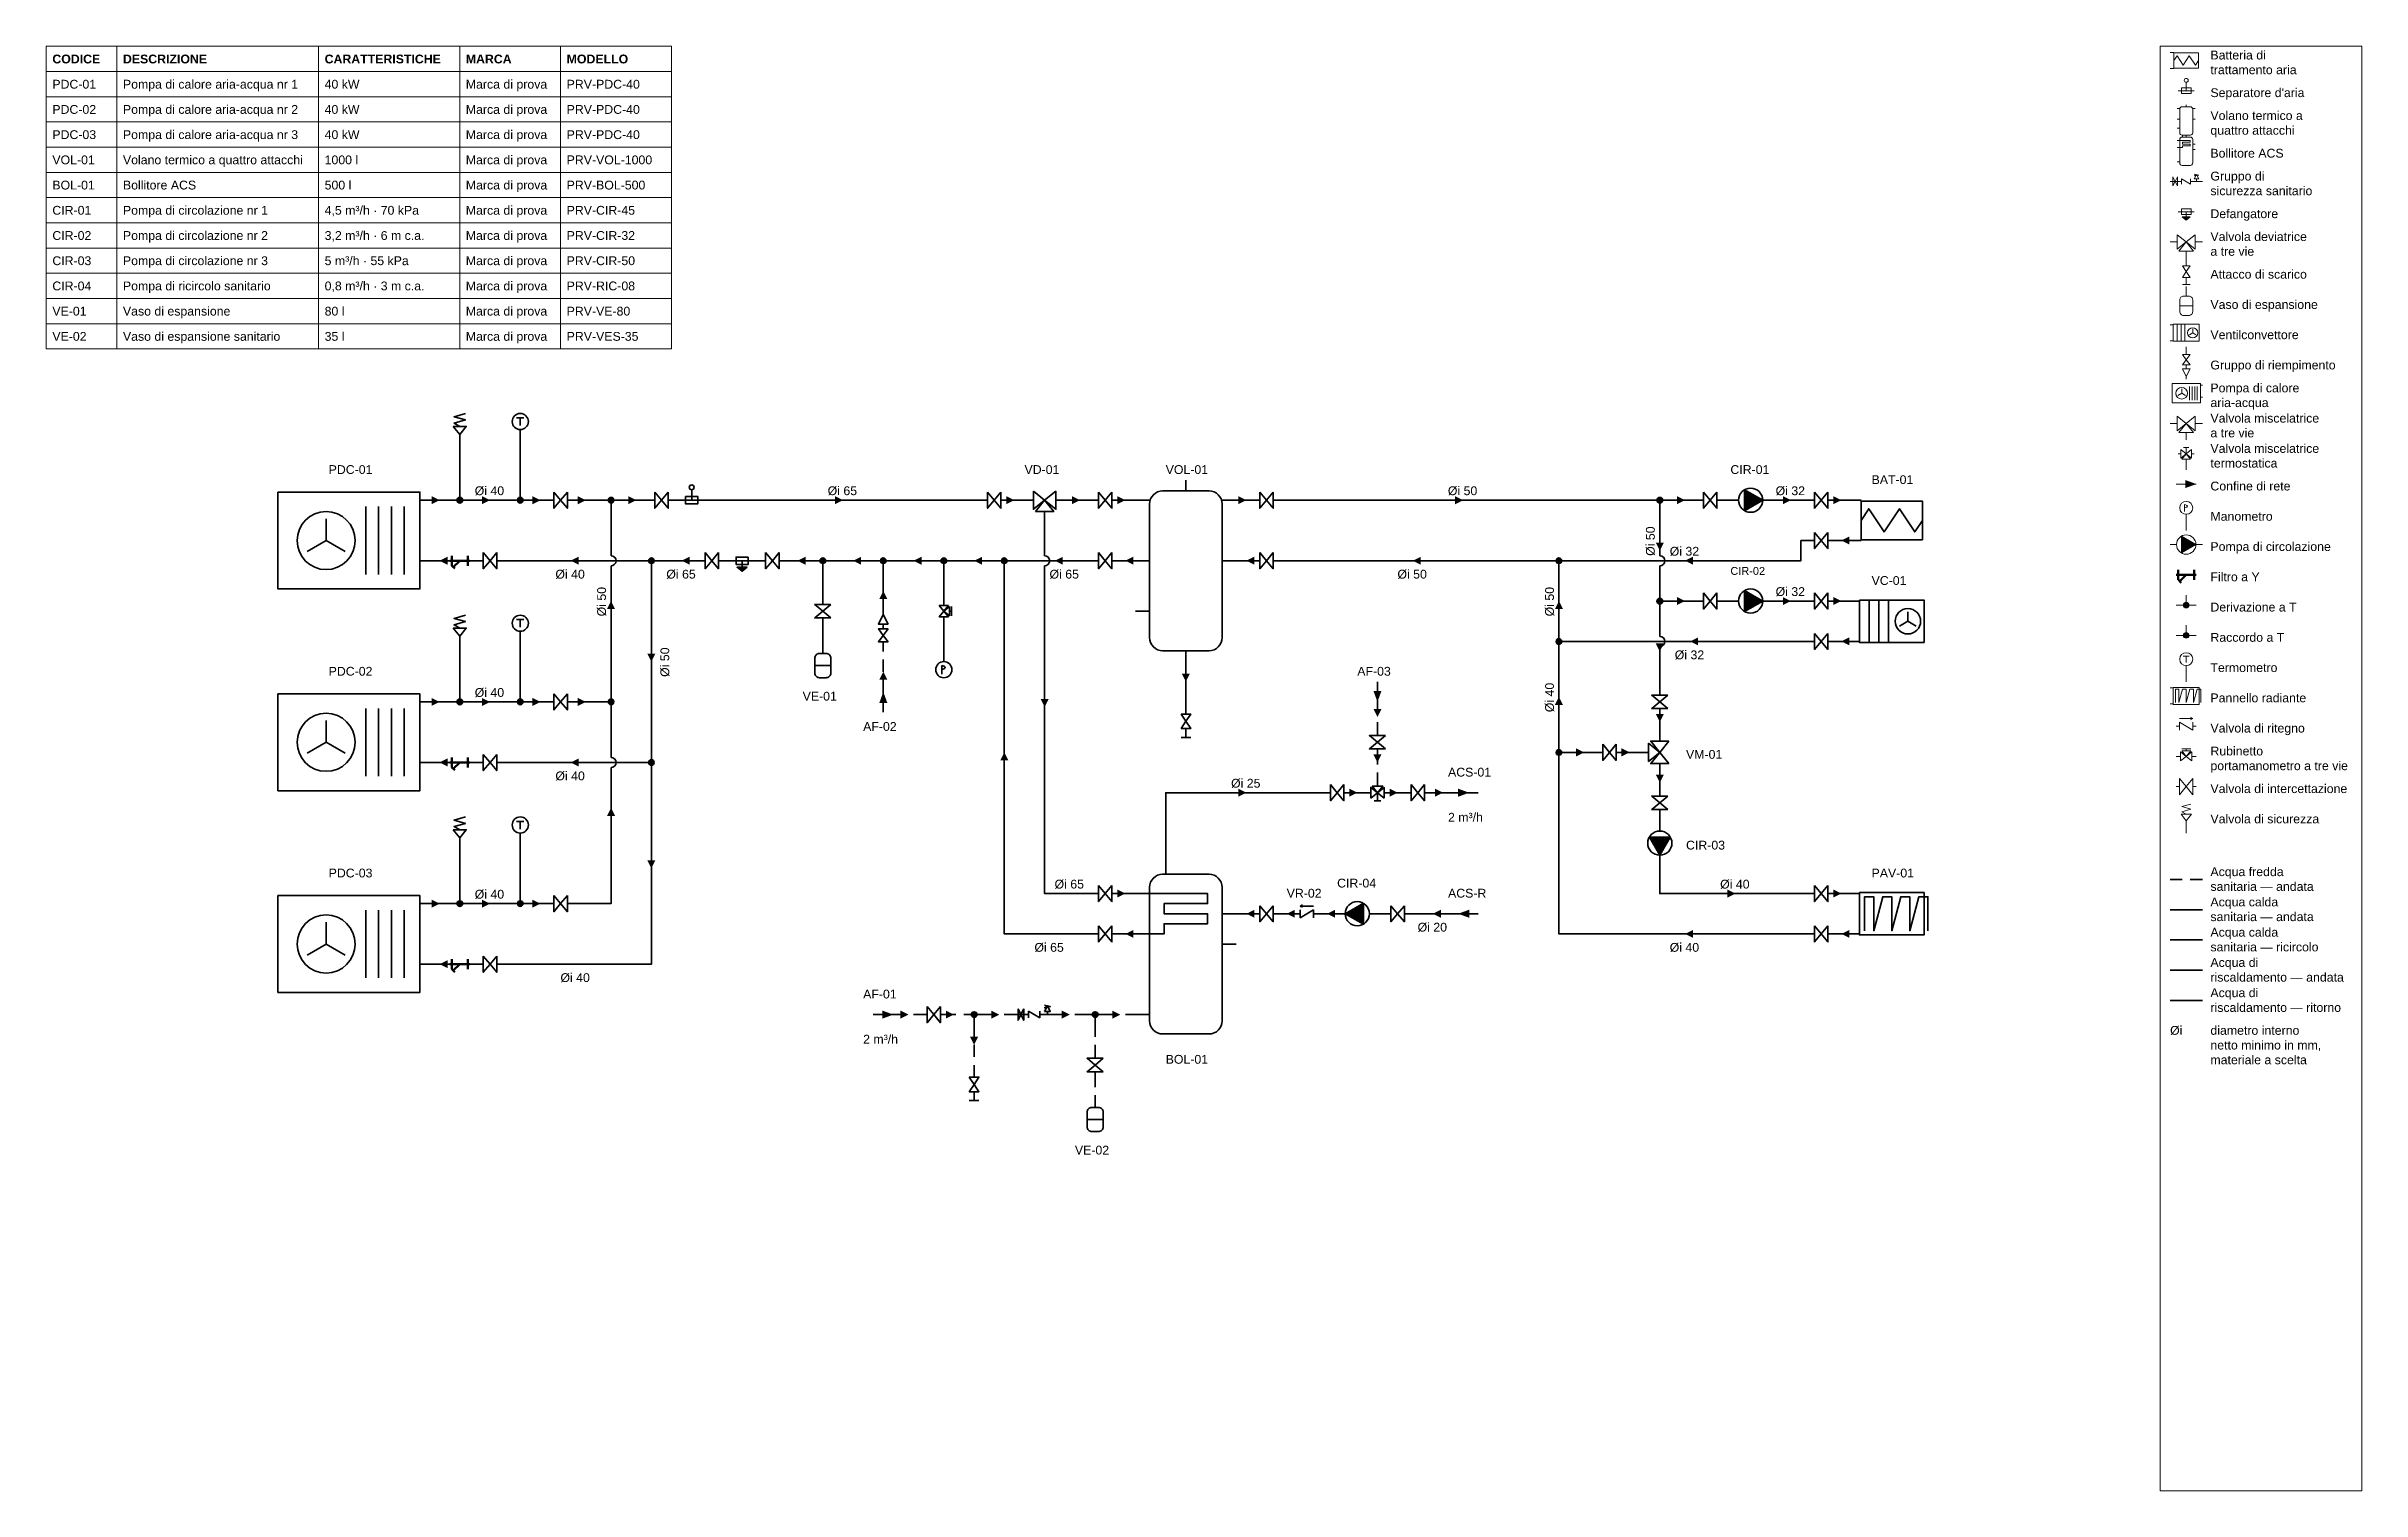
# Model space of a CAD drawing. Header units: millimetres. Extents: x 10 to 584, y 46 to 404.
import ezdxf

# ---------------------------------------------------------------- set-up
doc = ezdxf.new("R2010")
doc.units = ezdxf.units.MM
doc.linetypes.add('NOVEC_TRATTO_3_2', pattern=[5, 3, -2])
for name, color, linetype, lineweight in [('M-ANNO-DIAM', 7, 'Continuous', 18), ('M-ANNO-IDEN', 7, 'Continuous', 18), ('M-ANNO-LEGN', 7, 'Continuous', 18), ('M-ANNO-SCHD', 7, 'Continuous', 18), ('M-DIAG-EQPM', 7, 'Continuous', 35)]:
    doc.layers.add(name, color=color, linetype=linetype, lineweight=lineweight)
for name, color, linetype, lineweight, true_color in [('M-HWTR-RETN', 142, 'Continuous', 35, 0x2471a3), ('M-HWTR-SPLY', 22, 'Continuous', 35, 0xc0392b), ('P-DOMW-CPIP', 161, 'NOVEC_TRATTO_3_2', 35, 0x5dade2), ('P-DOMW-HPIP', 30, 'Continuous', 35, 0xd68910), ('P-DOMW-RPIP', 123, 'Continuous', 35, 0x58d68d)]:
    doc.layers.add(name, color=color, linetype=linetype, lineweight=lineweight, true_color=true_color)
doc.styles.add('NOVEC_ARIAL', font='arial.ttf')
doc.styles.add('NOVEC_ARIAL_GRASSETTO', font='arialbd.ttf')

# ---------------------------------------------------------------- blocks, each defined once
blk = doc.blocks.new('NoveC_FlowArrow')
h = blk.add_hatch(color=0)
h.dxf.hatch_style = 1
h.paths.add_polyline_path([(0, 0), (-2, 1), (-2, -1)])
blk = doc.blocks.new('NoveC_HeatPumpAirWater')
at = {"color": 0, "linetype": 'Continuous', "lineweight": -2}
for p, q in [((40, -5), (37.6, -5)), ((14.368, -15), (14.368, -9.6)), ((24.224, -6.6), (24.224, -23.4)), ((27.392, -6.6), (27.392, -23.4)), ((30.56, -6.6), (30.56, -23.4)), ((33.728, -6.6), (33.728, -23.4)), ((14.368, -15), (9.688, -17.736)), ((14.368, -15), (19.048, -17.736)), ((40, -20), (37.6, -20))]:
    blk.add_line(p, q, dxfattribs=at)
blk.add_lwpolyline([(2.4, -3), (37.6, -3), (37.6, -27), (2.4, -27)], close=True, dxfattribs=at)
blk.add_circle((14.368, -15), 7.2, dxfattribs=at)
blk = doc.blocks.new('NoveC_TeeBranch')
at = {"linetype": 'Continuous', "lineweight": -2}
h = blk.add_hatch(color=0, dxfattribs=at)
h.dxf.hatch_style = 1
h.paths.add_polyline_path([(1.8, -2.5, 1), (3.2, -2.5, 1)])
at = {"color": 0, "linetype": 'Continuous', "lineweight": -2}
for p, q in [((2.5, 0), (2.5, -2.5)), ((0, -2.5), (5, -2.5))]:
    blk.add_line(p, q, dxfattribs=at)
blk.add_circle((2.5, -2.5), 0.7, dxfattribs=at)
blk = doc.blocks.new('NoveC_NetworkBoundary')
at = {"color": 0, "linetype": 'Continuous', "lineweight": -2}
blk.add_line((0, -2.5), (5, -2.5), dxfattribs=at)
blk = doc.blocks.new('NoveC_DrainConnection')
at = {"color": 0, "linetype": 'Continuous', "lineweight": -2}
for p, q in [((2.5, 0), (2.5, -3)), ((1.3, -8.8), (3.7, -8.8)), ((2.5, -6.6), (2.5, -8.8))]:
    blk.add_line(p, q, dxfattribs=at)
for points in [[(1.3, -3), (3.7, -3), (2.5, -4.8)], [(1.3, -6.6), (3.7, -6.6), (2.5, -4.8)]]:
    blk.add_lwpolyline(points, close=True, dxfattribs=at)
blk = doc.blocks.new('NoveC_ExpansionConnection')
at = {"color": 0, "linetype": 'Continuous', "lineweight": -2}
for p, q in [((2.5, 0), (2.5, -3)), ((0.5, -6), (4.5, -6))]:
    blk.add_line(p, q, dxfattribs=at)
blk.add_lwpolyline([(1.7, -3), (3.3, -3, -0.414214), (4.5, -4.2), (4.5, -7.8, -0.414214), (3.3, -9), (1.7, -9, -0.414214), (0.5, -7.8), (0.5, -4.2, -0.414214)], format="xyb", close=True, dxfattribs=at)
blk = doc.blocks.new('NoveC_MixingValveThermostatic')
at = {"color": 0, "linetype": 'Continuous', "lineweight": -2}
for p, q in [((0, -5), (0.85, -5)), ((1.7, -3), (3.3, -3)), ((2.5, -5), (2.5, -3)), ((4.15, -5), (5, -5)), ((2.5, -6.65), (2.5, -10))]:
    blk.add_line(p, q, dxfattribs=at)
for points in [[(0.85, -3.68), (0.85, -6.32), (2.5, -5)], [(1.18, -6.65), (3.82, -6.65), (2.5, -5)], [(4.15, -3.68), (4.15, -6.32), (2.5, -5)]]:
    blk.add_lwpolyline(points, close=True, dxfattribs=at)
blk = doc.blocks.new('NoveC_DhwCylinder')
at = {"color": 0, "linetype": 'Continuous', "lineweight": -2}
for p, q in [((7.5, 0), (7.5, -2.7)), ((25, -12.5), (21.5, -12.5)), ((25, -20), (21.5, -20)), ((0, -37.5), (3.5, -37.5))]:
    blk.add_line(p, q, dxfattribs=at)
blk.add_lwpolyline([(6.74, -2.7), (18.26, -2.7, -0.414214), (21.5, -5.94), (21.5, -39.06, -0.414214), (18.26, -42.3), (6.74, -42.3, -0.414214), (3.5, -39.06), (3.5, -5.94, -0.414214)], format="xyb", close=True, dxfattribs=at)
blk.add_lwpolyline([(0, -7.5), (7.1, -7.5), (17.9, -7.5), (17.9, -10), (7.1, -10), (7.1, -12.5), (17.9, -12.5), (17.9, -15), (7.1, -15), (7.1, -17.5), (0, -17.5)], dxfattribs=at)
blk = doc.blocks.new('NoveC_BufferFourPort')
at = {"color": 0, "linetype": 'Continuous', "lineweight": -2}
for p, q in [((12.5, 0), (12.5, -2.7)), ((0, -5), (3.5, -5)), ((25, -5), (21.5, -5)), ((0, -20), (3.5, -20)), ((25, -20), (21.5, -20)), ((0, -32.5), (3.5, -32.5)), ((12.5, -45), (12.5, -42.3))]:
    blk.add_line(p, q, dxfattribs=at)
blk.add_lwpolyline([(6.74, -2.7), (18.26, -2.7, -0.414214), (21.5, -5.94), (21.5, -39.06, -0.414214), (18.26, -42.3), (6.74, -42.3, -0.414214), (3.5, -39.06), (3.5, -5.94, -0.414214)], format="xyb", close=True, dxfattribs=at)
blk = doc.blocks.new('NoveC_AhuCoil')
at = {"color": 0, "linetype": 'Continuous', "lineweight": -2}
for p, q in [((0, -2.5), (2.4, -2.5)), ((0, -12.5), (2.4, -12.5))]:
    blk.add_line(p, q, dxfattribs=at)
blk.add_lwpolyline([(2.4, -2.7), (17.6, -2.7), (17.6, -12.3), (2.4, -12.3)], close=True, dxfattribs=at)
blk.add_lwpolyline([(2.4, -7.5), (4.3, -4.62), (8.1, -10.38), (11.9, -4.62), (15.7, -10.38), (17.6, -7.5)], dxfattribs=at)
blk = doc.blocks.new('NoveC_FanCoil')
at = {"color": 0, "linetype": 'Continuous', "lineweight": -2}
for p, q in [((0, -2.5), (2, -2.5)), ((4.4, -2.25), (4.4, -12.75)), ((6.8, -2.25), (6.8, -12.75)), ((9.2, -2.25), (9.2, -12.75)), ((14, -7.5), (14, -5.1375)), ((14, -7.5), (11.9525, -8.697)), ((14, -7.5), (16.0475, -8.697)), ((0, -12.5), (2, -12.5))]:
    blk.add_line(p, q, dxfattribs=at)
blk.add_lwpolyline([(2, -2.25), (18, -2.25), (18, -12.75), (2, -12.75)], close=True, dxfattribs=at)
blk.add_circle((14, -7.5), 3.15, dxfattribs=at)
blk = doc.blocks.new('NoveC_UnderfloorPanel')
at = {"color": 0, "linetype": 'Continuous', "lineweight": -2}
for p, q in [((0, -2.5), (2, -2.5)), ((0, -12.5), (2, -12.5))]:
    blk.add_line(p, q, dxfattribs=at)
blk.add_lwpolyline([(2, -2.25), (18, -2.25), (18, -12.75), (2, -12.75)], close=True, dxfattribs=at)
blk.add_lwpolyline([(3.28, -11.7), (3.28, -3.3), (5.52, -3.3), (5.52, -11.7), (7.76, -3.3), (10, -3.3), (10, -11.7), (12.24, -3.3), (14.48, -3.3), (14.48, -11.7), (16.72, -3.3), (18.96, -3.3), (18.96, -11.7)], dxfattribs=at)
blk = doc.blocks.new('NoveC_ValveSafety')
at = {"color": 0, "linetype": 'Continuous', "lineweight": -2}
blk.add_line((2.5, -10), (2.5, -6.2), dxfattribs=at)
blk.add_lwpolyline([(0.9, -4.2), (4.1, -4.2), (2.5, -6.2)], close=True, dxfattribs=at)
blk.add_lwpolyline([(2.5, -4.2), (1.1, -3.4), (3.9, -2.6), (1.1, -1.8), (3.9, -1)], dxfattribs=at)
blk = doc.blocks.new('NoveC_Thermometer')
at = {"color": 0, "linetype": 'Continuous', "lineweight": -2}
blk.add_line((2.5, -10), (2.5, -5), dxfattribs=at)
blk.add_circle((2.5, -3), 2, dxfattribs=at)
blk = doc.blocks.new('NoveC_Thermometer_Lettera')
at = {"color": 0, "linetype": 'Continuous', "lineweight": -2}
for p, q in [((-0.9, 0.9), (0.9, 0.9)), ((0, 0.9), (0, -1))]:
    blk.add_line(p, q, dxfattribs=at)
blk = doc.blocks.new('NoveC_TeeJunction')
at = {"linetype": 'Continuous', "lineweight": -2}
h = blk.add_hatch(color=0, dxfattribs=at)
h.dxf.hatch_style = 1
h.paths.add_polyline_path([(1.8, -2.5, 1), (3.2, -2.5, 1)])
at = {"color": 0, "linetype": 'Continuous', "lineweight": -2}
for p, q in [((2.5, 0), (2.5, -2.5)), ((0, -2.5), (5, -2.5))]:
    blk.add_line(p, q, dxfattribs=at)
blk.add_circle((2.5, -2.5), 0.7, dxfattribs=at)
blk = doc.blocks.new('NoveC_DivertingValve3way')
at = {"color": 0, "linetype": 'Continuous', "lineweight": -2}
for p, q in [((0, -5), (2.2, -5)), ((7.8, -5), (10, -5)), ((5, -7.8), (5, -10))]:
    blk.add_line(p, q, dxfattribs=at)
for points in [[(2.2, -2.76), (2.2, -7.24), (5, -5)], [(2.76, -7.8), (7.24, -7.8), (5, -5)], [(7.8, -2.76), (7.8, -7.24), (5, -5)]]:
    blk.add_lwpolyline(points, close=True, dxfattribs=at)
blk = doc.blocks.new('NoveC_MixingValve3way')
at = {"color": 0, "linetype": 'Continuous', "lineweight": -2}
for p, q in [((0, -5), (2.2, -5)), ((7.8, -5), (10, -5)), ((5, -7.8), (5, -10))]:
    blk.add_line(p, q, dxfattribs=at)
for points in [[(2.2, -2.76), (2.2, -7.24), (5, -5)], [(2.76, -7.8), (7.24, -7.8), (5, -5)], [(7.8, -2.76), (7.8, -7.24), (5, -5)]]:
    blk.add_lwpolyline(points, close=True, dxfattribs=at)
blk = doc.blocks.new('NoveC_FillingUnit')
at = {"color": 0, "linetype": 'Continuous', "lineweight": -2}
for p, q in [((2.5, 0), (2.5, -2.4)), ((2.5, -5.6), (2.5, -6.8)), ((2.5, -9.2), (2.5, -10))]:
    blk.add_line(p, q, dxfattribs=at)
for points in [[(1.3, -2.4), (3.7, -2.4), (2.5, -4)], [(1.3, -5.6), (3.7, -5.6), (2.5, -4)], [(1.3, -6.8), (3.7, -6.8), (2.5, -9.2)]]:
    blk.add_lwpolyline(points, close=True, dxfattribs=at)
blk = doc.blocks.new('NoveC_PressureGauge')
at = {"color": 0, "linetype": 'Continuous', "lineweight": -2}
blk.add_line((2.5, -10), (2.5, -5), dxfattribs=at)
blk.add_circle((2.5, -3), 2, dxfattribs=at)
blk = doc.blocks.new('NoveC_PressureGauge_Lettera')
at = {"color": 0, "linetype": 'Continuous', "lineweight": -2}
blk.add_line((-0.5, 1), (-0.5, -1.1), dxfattribs=at)
blk.add_lwpolyline([(-0.5, 1), (-0.24, 0.92), (-0.03, 0.83), (0.14, 0.75), (0.26, 0.67), (0.33, 0.58), (0.35, 0.5), (0.33, 0.42), (0.26, 0.33), (0.14, 0.25), (-0.03, 0.17), (-0.24, 0.08), (-0.5, 0)], dxfattribs=at)
blk = doc.blocks.new('NoveC_ValveIsolation')
at = {"color": 0, "linetype": 'Continuous', "lineweight": -2}
for p, q in [((0, -2.5), (0.8333, -2.5)), ((4.1667, -2.5), (5, -2.5))]:
    blk.add_line(p, q, dxfattribs=at)
for points in [[(0.8333, -0.5), (0.8333, -4.5), (2.5, -2.5)], [(4.1667, -0.5), (4.1667, -4.5), (2.5, -2.5)]]:
    blk.add_lwpolyline(points, close=True, dxfattribs=at)
blk = doc.blocks.new('NoveC_DirtSeparator')
at = {"linetype": 'Continuous', "lineweight": -2}
h = blk.add_hatch(color=0, dxfattribs=at)
h.dxf.hatch_style = 1
h.paths.add_polyline_path([(1.25, -6.6), (3.75, -6.6), (2.5, -7.6)])
at = {"color": 0, "linetype": 'Continuous', "lineweight": -2}
for p, q in [((0, -5), (5, -5)), ((2.5, -5), (2.5, -7.6))]:
    blk.add_line(p, q, dxfattribs=at)
for points in [[(1, -4.1), (4, -4.1), (4, -5.9), (1, -5.9)], [(1.25, -6.6), (3.75, -6.6), (2.5, -7.6)]]:
    blk.add_lwpolyline(points, close=True, dxfattribs=at)
blk = doc.blocks.new('NoveC_Strainer')
at = {"color": 0, "linetype": 'Continuous', "lineweight": -2}
for p, q in [((0, -2.5), (5, -2.5)), ((0.5, -1.25), (0.5, -3.75)), ((0.5464, -3.7464), (1.2536, -4.4536)), ((2.5, -2.5), (0.9, -4.1)), ((4.5, -1.25), (4.5, -3.75))]:
    blk.add_line(p, q, dxfattribs=at)
blk = doc.blocks.new('NoveC_AirSeparator')
at = {"color": 0, "linetype": 'Continuous', "lineweight": -2}
for p, q in [((0, -5), (5, -5)), ((2.5, -5), (2.5, -2.4))]:
    blk.add_line(p, q, dxfattribs=at)
blk.add_lwpolyline([(1, -4.1), (4, -4.1), (4, -5.9), (1, -5.9)], close=True, dxfattribs=at)
blk.add_circle((2.5, -1.8), 0.6, dxfattribs=at)
blk = doc.blocks.new('NoveC_PumpCirculator')
at = {"linetype": 'Continuous', "lineweight": -2}
h = blk.add_hatch(color=0, dxfattribs=at)
h.dxf.hatch_style = 1
h.paths.add_polyline_path([(3.5, -2.402), (3.5, -7.598), (8, -5)])
at = {"color": 0, "linetype": 'Continuous', "lineweight": -2}
for p, q in [((0, -5), (2, -5)), ((8, -5), (10, -5))]:
    blk.add_line(p, q, dxfattribs=at)
blk.add_lwpolyline([(3.5, -2.402), (3.5, -7.598), (8, -5)], close=True, dxfattribs=at)
blk.add_circle((5, -5), 3, dxfattribs=at)
blk = doc.blocks.new('NoveC_ValveGaugeCock3way')
at = {"color": 0, "linetype": 'Continuous', "lineweight": -2}
for p, q in [((0, -2.5), (1.1, -2.5)), ((1.38, -0.6), (3.62, -0.6)), ((2.5, -1.1), (2.5, -0.6)), ((3.9, -2.5), (5, -2.5))]:
    blk.add_line(p, q, dxfattribs=at)
for points in [[(1.1, -1.38), (1.1, -3.62), (2.5, -2.5)], [(1.38, -1.1), (3.62, -1.1), (2.5, -2.5)], [(3.9, -1.38), (3.9, -3.62), (2.5, -2.5)]]:
    blk.add_lwpolyline(points, close=True, dxfattribs=at)
blk = doc.blocks.new('NoveC_DhwSafetyGroup')
at = {"color": 0, "linetype": 'Continuous', "lineweight": -2}
for p, q in [((0, -2.5), (3.5, -2.5)), ((3.5, -1.66), (3.5, -3.34)), ((3.5, -1.66), (6.3, -3.34)), ((6.3, -1.66), (6.3, -3.34)), ((6.3, -2.5), (10, -2.5)), ((8.2, -2.5), (8.2, -1.7))]:
    blk.add_line(p, q, dxfattribs=at)
for points in [[(0.9, -1.1), (0.9, -3.9), (1.6, -2.5)], [(2.3, -1.1), (2.3, -3.9), (1.6, -2.5)], [(7.5, -1.7), (8.9, -1.7), (8.2, -0.3)]]:
    blk.add_lwpolyline(points, close=True, dxfattribs=at)
blk.add_lwpolyline([(8.2, -0.3), (7.5, -0.8), (8.9, -0.5), (7.5, -0.2)], dxfattribs=at)
blk = doc.blocks.new('NoveC_ValveCheck')
at = {"color": 0, "linetype": 'Continuous', "lineweight": -2}
for p, q in [((0, -2.5), (0.85, -2.5)), ((0.85, -0.6), (4.15, -0.6)), ((0.85, -1.51), (0.85, -3.49)), ((0.85, -1.51), (4.15, -3.49)), ((4.15, -0.6), (3.55, -0.3)), ((4.15, -0.6), (3.55, -0.9)), ((4.15, -1.51), (4.15, -3.49)), ((4.15, -2.5), (5, -2.5))]:
    blk.add_line(p, q, dxfattribs=at)

msp = doc.modelspace()

# ---------------------------------------------------------------- linework, layer by layer
at = {"layer": 'M-ANNO-LEGN', "color": 161, "linetype": 'NOVEC_TRATTO_3_2', "lineweight": 35, "true_color": 0x5dade2}
msp.add_line((536.5, 197.5), (544.5, 197.5), dxfattribs=at)
at = {"layer": 'M-ANNO-LEGN', "color": 30, "linetype": 'Continuous', "lineweight": 35, "true_color": 0xd68910}
msp.add_line((536.5, 190), (544.5, 190), dxfattribs=at)
at = {"layer": 'M-ANNO-LEGN', "color": 123, "linetype": 'Continuous', "lineweight": 35, "true_color": 0x58d68d}
msp.add_line((536.5, 182.5), (544.5, 182.5), dxfattribs=at)
at = {"layer": 'M-ANNO-LEGN', "color": 22, "linetype": 'Continuous', "lineweight": 35, "true_color": 0xc0392b}
msp.add_line((536.5, 175), (544.5, 175), dxfattribs=at)
at = {"layer": 'M-ANNO-LEGN', "color": 142, "linetype": 'Continuous', "lineweight": 35, "true_color": 0x2471a3}
msp.add_line((536.5, 167.5), (544.5, 167.5), dxfattribs=at)
at = {"layer": 'M-ANNO-LEGN'}
msp.add_lwpolyline([(534, 404), (584, 404), (584, 46), (534, 46)], close=True, dxfattribs=at)
at = {"layer": 'M-ANNO-SCHD'}
for p, q in [((10, 404), (165, 404)), ((10, 404), (10, 329)), ((27.5, 404), (27.5, 329)), ((77.5, 404), (77.5, 329)), ((112.5, 404), (112.5, 329)), ((137.5, 404), (137.5, 329)), ((165, 404), (165, 329)), ((10, 397.75), (165, 397.75)), ((10, 391.5), (165, 391.5)), ((10, 385.25), (165, 385.25)), ((10, 379), (165, 379)), ((10, 372.75), (165, 372.75)), ((10, 366.5), (165, 366.5)), ((10, 360.25), (165, 360.25)), ((10, 354), (165, 354)), ((10, 347.75), (165, 347.75)), ((10, 341.5), (165, 341.5)), ((10, 335.25), (165, 335.25)), ((10, 329), (165, 329))]:
    msp.add_line(p, q, dxfattribs=at)
at = {"layer": 'M-HWTR-RETN', "flags": 128}
for points in [[(447.5, 281.5), (445, 281.5), (445, 276.5), (387.5, 276.5)], [(457.5, 281.5), (452.5, 281.5)], [(110, 276.5), (105, 276.5)], [(117.5, 276.5), (115, 276.5)], [(157.5, 276.5), (122.5, 276.5)], [(172.5, 276.5), (162.5, 276.5)], [(180, 276.5), (177.5, 276.5)], [(187.5, 276.5), (185, 276.5)], [(200, 276.5), (192.5, 276.5)], [(215, 276.5), (205, 276.5)], [(230, 276.5), (220, 276.5)], [(245, 276.5), (235, 276.5)], [(270, 276.5), (250, 276.5)], [(280, 276.5), (275, 276.5)], [(310, 276.5), (305, 276.5)], [(382.5, 276.5), (315, 276.5)], [(160, 274), (160, 229)], [(202.5, 274), (202.5, 266.5)], [(217.5, 264), (217.5, 274)], [(232.5, 274), (232.5, 266.5)], [(270, 184), (247.5, 184), (247.5, 274)], [(385, 259), (385, 274)], [(202.5, 261.5), (202.5, 256.5)], [(232.5, 261.5), (232.5, 256.5)], [(385, 231.5), (385, 254)], [(447.5, 256.5), (387.5, 256.5)], [(457.5, 256.5), (452.5, 256.5)], [(110, 226.5), (105, 226.5)], [(117.5, 226.5), (115, 226.5)], [(157.5, 226.5), (122.5, 226.5)], [(160, 224), (160, 176.5), (122.5, 176.5)], [(447.5, 184), (385, 184), (385, 226.5)], [(387.5, 229), (395, 229)], [(400, 229), (405, 229)], [(280, 184), (275, 184)], [(457.5, 184), (452.5, 184)], [(110, 176.5), (105, 176.5)], [(117.5, 176.5), (115, 176.5)]]:
    msp.add_lwpolyline(points, dxfattribs=at)
at = {"layer": 'M-HWTR-SPLY', "flags": 128}
for points in [[(112.5, 294), (112.5, 304)], [(127.5, 294), (127.5, 304)], [(105, 291.5), (110, 291.5)], [(115, 291.5), (125, 291.5)], [(130, 291.5), (135, 291.5)], [(140, 291.5), (147.5, 291.5)], [(150, 277.75), (150, 289)], [(152.5, 291.5), (160, 291.5)], [(165, 291.5), (167.5, 291.5)], [(172.5, 291.5), (242.5, 291.5)], [(247.5, 291.5), (252.5, 291.5)], [(262.5, 291.5), (270, 291.5)], [(275, 291.5), (280, 291.5)], [(305, 291.5), (310, 291.5)], [(315, 291.5), (407.5, 291.5)], [(410, 289), (410, 277.75)], [(412.5, 291.5), (420, 291.5)], [(425, 291.5), (427.5, 291.5)], [(437.5, 291.5), (447.5, 291.5)], [(452.5, 291.5), (457.5, 291.5)], [(257.5, 286.5), (257.5, 277.75)], [(150, 244), (150, 275.25)], [(257.5, 275.25), (257.5, 194), (270, 194)], [(410, 275.25), (410, 269)], [(412.5, 266.5), (420, 266.5)], [(425, 266.5), (427.5, 266.5)], [(437.5, 266.5), (447.5, 266.5)], [(452.5, 266.5), (457.5, 266.5)], [(410, 264), (410, 257.75)], [(112.5, 244), (112.5, 254)], [(127.5, 244), (127.5, 254)], [(410, 255.25), (410, 244)], [(292.5, 251.5), (292.5, 241.5)], [(105, 241.5), (110, 241.5)], [(115, 241.5), (125, 241.5)], [(130, 241.5), (135, 241.5)], [(140, 241.5), (147.5, 241.5)], [(150, 227.75), (150, 239)], [(410, 239), (410, 234)], [(140, 191.5), (150, 191.5), (150, 225.25)], [(410, 224), (410, 219)], [(410, 214), (410, 211.5)], [(112.5, 194), (112.5, 204)], [(127.5, 194), (127.5, 204)], [(410, 201.5), (410, 194), (447.5, 194)], [(105, 191.5), (110, 191.5)], [(115, 191.5), (125, 191.5)], [(130, 191.5), (135, 191.5)], [(275, 194), (280, 194)], [(452.5, 194), (457.5, 194)]]:
    msp.add_lwpolyline(points, dxfattribs=at)
at = {"layer": 'M-HWTR-SPLY', "linetype": 'Continuous'}
for centre in [(150, 276.5), (257.5, 276.5), (410, 276.5), (410, 256.5), (150, 226.5)]:
    msp.add_arc(centre, 1.25, 270, 90, dxfattribs=at)
at = {"layer": 'P-DOMW-CPIP', "flags": 128}
for points in [[(217.5, 244), (217.5, 254)], [(340, 241.5), (340, 234)], [(340, 229), (340, 224)], [(220, 164), (227.5, 164)], [(232.5, 164), (237.5, 164)], [(240, 161.5), (240, 151.5)], [(242.5, 164), (250, 164)], [(260, 164), (267.5, 164)], [(270, 161.5), (270, 154)], [(272.5, 164), (280, 164)], [(270, 149), (270, 144)]]:
    msp.add_lwpolyline(points, dxfattribs=at)
at = {"layer": 'P-DOMW-HPIP', "flags": 128}
for points in [[(287.5, 201.5), (287.5, 219), (327.5, 219)], [(332.5, 219), (337.5, 219)], [(342.5, 219), (347.5, 219)], [(352.5, 219), (360, 219)]]:
    msp.add_lwpolyline(points, dxfattribs=at)
at = {"layer": 'P-DOMW-RPIP', "flags": 128}
for points in [[(305, 189), (310, 189)], [(315, 189), (320, 189)], [(325, 189), (330, 189)], [(340, 189), (342.5, 189)], [(347.5, 189), (360, 189)]]:
    msp.add_lwpolyline(points, dxfattribs=at)

# ---------------------------------------------------------------- block references
at = {"layer": 'M-ANNO-LEGN', "lineweight": 18}
for name, p, xscale, yscale in [('NoveC_AhuCoil', (536.5, 403.5), 0.4, 0.4), ('NoveC_AirSeparator', (538.5, 397), 0.8, 0.8), ('NoveC_BufferFourPort', (538.277778, 389.5), 0.17777777777777778, 0.17777777777777778), ('NoveC_DhwCylinder', (538.277778, 382), 0.17777777777777778, 0.17777777777777778), ('NoveC_DhwSafetyGroup', (536.5, 372.5), 0.8, 0.8), ('NoveC_DirtSeparator', (538.5, 367), 0.8, 0.8), ('NoveC_DivertingValve3way', (536.5, 359.5), 0.8, 0.8), ('NoveC_DrainConnection', (538.5, 352), 0.8, 0.8), ('NoveC_ExpansionConnection', (538.5, 344.5), 0.8, 0.8), ('NoveC_FanCoil', (536.5, 336), 0.4, 0.4), ('NoveC_FillingUnit', (538.5, 329.5), 0.8, 0.8), ('NoveC_HeatPumpAirWater', (536.5, 321), 0.2, 0.2), ('NoveC_MixingValve3way', (536.5, 314.5), 0.8, 0.8), ('NoveC_MixingValveThermostatic', (538.5, 307), 0.8, 0.8), ('NoveC_PressureGauge', (538.5, 292), 0.8, 0.8), ('NoveC_PressureGauge_Lettera', (540.5, 289.6), 0.8, 0.8), ('NoveC_PumpCirculator', (536.5, 284.5), 0.8, 0.8), ('NoveC_Thermometer', (538.5, 254.5), 0.8, 0.8), ('NoveC_Thermometer_Lettera', (540.5, 252.1), 0.8, 0.8), ('NoveC_UnderfloorPanel', (536.5, 246), 0.4, 0.4), ('NoveC_ValveSafety', (538.5, 217), 0.8, 0.8)]:
    msp.add_blockref(name, p, dxfattribs=dict(at, xscale=xscale, yscale=yscale))
for name, p in [('NoveC_NetworkBoundary', (538, 298)), ('NoveC_TeeBranch', (538, 268)), ('NoveC_TeeJunction', (538, 260.5)), ('NoveC_ValveCheck', (538, 238)), ('NoveC_ValveGaugeCock3way', (538, 230.5)), ('NoveC_ValveIsolation', (538, 223))]:
    msp.add_blockref(name, p, dxfattribs=at)
at = {"layer": 'M-ANNO-LEGN', "lineweight": 50}
msp.add_blockref('NoveC_Strainer', (538, 275.5), dxfattribs=at)
at = {"layer": 'M-DIAG-EQPM'}
for name, p in [('NoveC_ValveSafety', (110, 314)), ('NoveC_Thermometer', (125, 314)), ('NoveC_Thermometer_Lettera', (127.5, 311)), ('NoveC_HeatPumpAirWater', (65, 296.5)), ('NoveC_TeeBranch', (110, 294)), ('NoveC_TeeBranch', (125, 294)), ('NoveC_ValveIsolation', (135, 294)), ('NoveC_ValveIsolation', (160, 294)), ('NoveC_AirSeparator', (167.5, 296.5)), ('NoveC_ValveIsolation', (242.5, 294)), ('NoveC_DivertingValve3way', (252.5, 296.5)), ('NoveC_ValveIsolation', (270, 294)), ('NoveC_BufferFourPort', (280, 296.5)), ('NoveC_ValveIsolation', (310, 294)), ('NoveC_ValveIsolation', (420, 294)), ('NoveC_PumpCirculator', (427.5, 296.5)), ('NoveC_ValveIsolation', (447.5, 294)), ('NoveC_AhuCoil', (457.5, 294)), ('NoveC_ValveIsolation', (447.5, 284)), ('NoveC_ValveIsolation', (117.5, 279)), ('NoveC_ValveIsolation', (172.5, 279)), ('NoveC_ValveIsolation', (187.5, 279)), ('NoveC_ValveIsolation', (270, 279)), ('NoveC_ValveIsolation', (310, 279)), ('NoveC_ValveIsolation', (420, 269)), ('NoveC_PumpCirculator', (427.5, 271.5)), ('NoveC_ValveIsolation', (447.5, 269)), ('NoveC_FanCoil', (457.5, 269)), ('NoveC_ValveSafety', (110, 264)), ('NoveC_Thermometer', (125, 264)), ('NoveC_Thermometer_Lettera', (127.5, 261)), ('NoveC_ValveIsolation', (447.5, 259)), ('NoveC_ExpansionConnection', (200, 256.5)), ('NoveC_PressureGauge_Lettera', (232.5, 249.5)), ('NoveC_HeatPumpAirWater', (65, 246.5)), ('NoveC_TeeBranch', (110, 244)), ('NoveC_TeeBranch', (125, 244)), ('NoveC_ValveIsolation', (135, 244)), ('NoveC_DrainConnection', (290, 241.5)), ('NoveC_ValveIsolation', (395, 231.5)), ('NoveC_ValveIsolation', (117.5, 229)), ('NoveC_ValveIsolation', (327.5, 221.5)), ('NoveC_ValveIsolation', (347.5, 221.5)), ('NoveC_ValveSafety', (110, 214)), ('NoveC_Thermometer', (125, 214)), ('NoveC_Thermometer_Lettera', (127.5, 211)), ('NoveC_DhwCylinder', (280, 201.5)), ('NoveC_ValveIsolation', (270, 196.5)), ('NoveC_ValveIsolation', (447.5, 196.5)), ('NoveC_HeatPumpAirWater', (65, 196.5)), ('NoveC_TeeBranch', (110, 194)), ('NoveC_TeeBranch', (125, 194)), ('NoveC_ValveIsolation', (135, 194)), ('NoveC_ValveIsolation', (310, 191.5)), ('NoveC_ValveIsolation', (342.5, 191.5)), ('NoveC_UnderfloorPanel', (457.5, 196.5)), ('NoveC_ValveIsolation', (270, 186.5)), ('NoveC_ValveIsolation', (447.5, 186.5)), ('NoveC_ValveIsolation', (117.5, 179)), ('NoveC_NetworkBoundary', (215, 166.5)), ('NoveC_ValveIsolation', (227.5, 166.5)), ('NoveC_DhwSafetyGroup', (250, 166.5)), ('NoveC_DrainConnection', (237.5, 151.5)), ('NoveC_ExpansionConnection', (267.5, 144))]:
    msp.add_blockref(name, p, dxfattribs=at)
for name, p, xscale in [('NoveC_FlowArrow', (543, 295.5), 1.375), ('NoveC_DirtSeparator', (185, 281.5), -1), ('NoveC_FlowArrow', (362.75, 219), 1.375), ('NoveC_NetworkBoundary', (365, 221.5), -1), ('NoveC_ValveCheck', (325, 191.5), -1), ('NoveC_PumpCirculator', (340, 194), -1), ('NoveC_NetworkBoundary', (365, 191.5), -1), ('NoveC_FlowArrow', (220, 164), 1.375)]:
    msp.add_blockref(name, p, dxfattribs=dict(at, xscale=xscale))
for name, p, rotation in [('NoveC_TeeJunction', (152.5, 289), 180), ('NoveC_TeeJunction', (412.5, 289), 180), ('NoveC_TeeJunction', (162.5, 274), 180), ('NoveC_TeeBranch', (205, 274), 180), ('NoveC_TeeBranch', (220, 274), 180), ('NoveC_TeeBranch', (235, 274), 180), ('NoveC_TeeJunction', (250, 274), 180), ('NoveC_TeeJunction', (387.5, 274), 180), ('NoveC_ValveIsolation', (205, 266.5), 270), ('NoveC_ValveGaugeCock3way', (235, 266.5), 270), ('NoveC_TeeJunction', (412.5, 269), 270), ('NoveC_FillingUnit', (220, 254), 180), ('NoveC_TeeJunction', (387.5, 259), 270), ('NoveC_PressureGauge', (235, 246.5), 180), ('NoveC_TeeJunction', (147.5, 239), 90), ('NoveC_NetworkBoundary', (342.5, 246.5), 270), ('NoveC_ValveIsolation', (412.5, 244), 270), ('NoveC_ValveIsolation', (342.5, 234), 270), ('NoveC_TeeJunction', (387.5, 231.5), 270), ('NoveC_MixingValve3way', (415, 234), 270), ('NoveC_TeeJunction', (157.5, 224), 90), ('NoveC_ValveIsolation', (412.5, 219), 270), ('NoveC_PumpCirculator', (415, 211.5), 270), ('NoveC_TeeBranch', (242.5, 161.5), 180), ('NoveC_TeeBranch', (272.5, 161.5), 180), ('NoveC_ValveIsolation', (272.5, 154), 270)]:
    msp.add_blockref(name, p, dxfattribs=dict(at, rotation=rotation))
at = {"layer": 'M-DIAG-EQPM', "lineweight": 50}
for p in [(110, 279), (110, 229), (110, 179)]:
    msp.add_blockref('NoveC_Strainer', p, dxfattribs=at)
at = {"layer": 'M-DIAG-EQPM'}
for name, p, xscale, rotation in [('NoveC_FlowArrow', (217.5, 244), 1.375, 90), ('NoveC_NetworkBoundary', (220, 239), -1, 270), ('NoveC_FlowArrow', (340, 241.5), 1.375, 270), ('NoveC_MixingValveThermostatic', (337.5, 214), -1, 180), ('NoveC_FlowArrow', (360, 189), 1.375, 180)]:
    msp.add_blockref(name, p, dxfattribs=dict(at, xscale=xscale, rotation=rotation))
at = {"layer": 'M-HWTR-RETN'}
for p, rotation in [((455, 281.5), 180), ((107.5, 276.5), 180), ((140, 276.5), 180), ((167.5, 276.5), 180), ((196.25, 276.5), 180), ((210, 276.5), 180), ((225, 276.5), 180), ((240, 276.5), 180), ((260, 276.5), 180), ((277.5, 276.5), 180), ((307.5, 276.5), 180), ((348.75, 276.5), 180), ((416.25, 276.5), 180), ((217.5, 269), 90), ((385, 266.5), 90), ((160, 251.5), 270), ((417.5, 256.5), 180), ((455, 256.5), 180), ((385, 242.75), 90), ((107.5, 226.5), 180), ((140, 226.5), 180), ((247.5, 229), 90), ((160, 200.25), 270), ((277.5, 184), 180), ((416.25, 184), 180), ((455, 184), 180), ((107.5, 176.5), 180)]:
    msp.add_blockref('NoveC_FlowArrow', p, dxfattribs=dict(at, rotation=rotation))
for p in [(391.25, 229), (402.5, 229)]:
    msp.add_blockref('NoveC_FlowArrow', p, dxfattribs=at)
at = {"layer": 'M-HWTR-SPLY'}
for p in [(107.5, 291.5), (120, 291.5), (132.5, 291.5), (143.75, 291.5), (156.25, 291.5), (207.5, 291.5), (250, 291.5), (266.25, 291.5), (277.5, 291.5), (307.5, 291.5), (361.25, 291.5), (416.25, 291.5), (442.5, 291.5), (455, 291.5), (416.25, 266.5), (442.5, 266.5), (455, 266.5), (107.5, 241.5), (120, 241.5), (132.5, 241.5), (143.75, 241.5), (107.5, 191.5), (120, 191.5), (132.5, 191.5), (277.5, 194), (428.75, 194), (455, 194)]:
    msp.add_blockref('NoveC_FlowArrow', p, dxfattribs=at)
for p, rotation in [((410, 279), 270), ((150, 266.5), 90), ((410, 254), 270), ((292.5, 246.5), 270), ((257.5, 240.25), 270), ((410, 236.5), 270), ((410, 221.5), 270), ((150, 215.25), 90)]:
    msp.add_blockref('NoveC_FlowArrow', p, dxfattribs=dict(at, rotation=rotation))
at = {"layer": 'P-DOMW-CPIP'}
for p, rotation in [((217.5, 249), 90), ((340, 237.75), 270), ((340, 226.5), 270), ((240, 156.5), 270)]:
    msp.add_blockref('NoveC_FlowArrow', p, dxfattribs=dict(at, rotation=rotation))
for p in [(223.75, 164), (235, 164), (246.25, 164), (263.75, 164), (276.25, 164)]:
    msp.add_blockref('NoveC_FlowArrow', p, dxfattribs=at)
at = {"layer": 'P-DOMW-HPIP'}
for p in [(307.5, 219), (335, 219), (345, 219), (356.25, 219)]:
    msp.add_blockref('NoveC_FlowArrow', p, dxfattribs=at)
at = {"layer": 'P-DOMW-RPIP', "rotation": 180}
for p in [(307.5, 189), (317.5, 189), (327.5, 189), (353.75, 189)]:
    msp.add_blockref('NoveC_FlowArrow', p, dxfattribs=at)

# ---------------------------------------------------------------- texts
at = {"layer": 'M-ANNO-DIAM', "style": 'NOVEC_ARIAL'}
for s, p in [('Øi 40', (116.205875, 292.75)), ('Øi 65', (203.705875, 292.75)), ('Øi 50', (357.455875, 292.75)), ('Øi 32', (438.705875, 292.75)), ('Øi 32', (412.455875, 277.75)), ('Øi 40', (136.205875, 272.075)), ('Øi 65', (163.705875, 272.075)), ('Øi 65', (258.705875, 272.075)), ('Øi 50', (344.955875, 272.075)), ('Øi 32', (438.705875, 267.75)), ('Øi 32', (413.705875, 252.075)), ('Øi 40', (116.205875, 242.75)), ('Øi 40', (136.205875, 222.075)), ('Øi 25', (303.705875, 220.25)), ('Øi 65', (259.955875, 195.25)), ('Øi 40', (424.955875, 195.25)), ('Øi 40', (116.205875, 192.75)), ('Øi 20', (349.955875, 184.575)), ('Øi 65', (254.955875, 179.575)), ('Øi 40', (412.455875, 179.575)), ('Øi 40', (137.455875, 172.075))]:
    msp.add_text(s, height=2.1844, dxfattribs=at).set_placement(p)
for s, p in [('Øi 50', (408.75, 277.705875)), ('Øi 50', (148.75, 262.705875)), ('Øi 50', (383.75, 262.705875)), ('Øi 50', (164.425, 247.705875)), ('Øi 40', (383.75, 238.955875))]:
    msp.add_text(s, height=2.1844, rotation=90, dxfattribs=at).set_placement(p)
at = {"layer": 'M-ANNO-IDEN', "style": 'NOVEC_ARIAL'}
for s, height, p in [('PDC-01', 2.1844, (80, 298)), ('VD-01', 2.1844, (252.5, 298)), ('VOL-01', 2.1844, (287.5, 298)), ('CIR-01', 2.1844, (427.5, 298)), ('BAT-01', 2.1844, (462.5, 295.5)), ('CIR-02', 1.9417, (427.5, 273)), ('VC-01', 2.1844, (462.5, 270.5)), ('PDC-02', 2.1844, (80, 248)), ('AF-03', 2.1844, (335, 248)), ('VE-01', 2.1844, (197.5, 241.825)), ('AF-02', 2.1844, (212.5, 234.325)), ('VM-01', 2.1844, (416.5, 227.4125)), ('ACS-01', 2.1844, (357.5, 223)), ('2 m³/h', 2.1844, (357.5, 211.825)), ('CIR-03', 2.1844, (416.5, 204.9125)), ('PDC-03', 2.1844, (80, 198)), ('VR-02', 2.1844, (317.5, 193)), ('CIR-04', 2.1844, (330, 195.5)), ('ACS-R', 2.1844, (357.5, 193)), ('PAV-01', 2.1844, (462.5, 198)), ('AF-01', 2.1844, (212.5, 168)), ('2 m³/h', 2.1844, (212.5, 156.825)), ('BOL-01', 2.1844, (287.5, 151.825)), ('VE-02', 2.1844, (265, 129.325))]:
    msp.add_text(s, height=height, dxfattribs=at).set_placement(p)
at = {"layer": 'M-ANNO-LEGN', "style": 'NOVEC_ARIAL'}
for s, p in [('Batteria di', (546.5, 400.7381)), ('trattamento aria', (546.5, 397.0869)), ("Separatore d'aria", (546.5, 391.4125)), ('Volano termico a', (546.5, 385.7381)), ('quattro attacchi', (546.5, 382.0869)), ('Bollitore ACS', (546.5, 376.4125)), ('sicurezza sanitario', (546.5, 367.0869)), ('Gruppo di', (546.5, 370.7381)), ('Defangatore', (546.5, 361.4125)), ('Valvola deviatrice', (546.5, 355.7381)), ('a tre vie', (546.5, 352.0869)), ('Attacco di scarico', (546.5, 346.4125)), ('Vaso di espansione', (546.5, 338.9125)), ('Ventilconvettore', (546.5, 331.4125)), ('Gruppo di riempimento', (546.5, 323.9125)), ('aria-acqua', (546.5, 314.5869)), ('Pompa di calore', (546.5, 318.2381)), ('Valvola miscelatrice', (546.5, 310.7381)), ('Valvola miscelatrice', (546.5, 303.2381)), ('a tre vie', (546.5, 307.0869)), ('termostatica', (546.5, 299.5869)), ('Confine di rete', (546.5, 293.9125)), ('Manometro', (546.5, 286.4125)), ('Pompa di circolazione', (546.5, 278.9125)), ('Filtro a Y', (546.5, 271.4125)), ('Derivazione a T', (546.5, 263.9125)), ('Raccordo a T', (546.5, 256.4125)), ('Termometro', (546.5, 248.9125)), ('Pannello radiante', (546.5, 241.4125)), ('Valvola di ritegno', (546.5, 233.9125)), ('Rubinetto', (546.5, 228.2381)), ('portamanometro a tre vie', (546.5, 224.5869)), ('Valvola di intercettazione', (546.5, 218.9125)), ('Valvola di sicurezza', (546.5, 211.4125)), ('Acqua fredda', (546.5, 198.3256)), ('sanitaria — andata', (546.5, 194.6744)), ('Acqua calda', (546.5, 190.8256)), ('sanitaria — andata', (546.5, 187.1744)), ('Acqua calda', (546.5, 183.3256)), ('Acqua di', (546.5, 175.8256)), ('sanitaria — ricircolo', (546.5, 179.6744)), ('riscaldamento — andata', (546.5, 172.1744)), ('Acqua di', (546.5, 168.3256)), ('riscaldamento — ritorno', (546.5, 164.6744)), ('Øi', (536.5, 159)), ('diametro interno', (546.5, 159)), ('netto minimo in mm,', (546.5, 155.34875)), ('materiale a scelta', (546.5, 151.6975))]:
    msp.add_text(s, height=2.1844, dxfattribs=at).set_placement(p)
at = {"layer": 'M-ANNO-SCHD'}
for s, style, p in [('CODICE', 'NOVEC_ARIAL_GRASSETTO', (11.5, 399.76375)), ('DESCRIZIONE', 'NOVEC_ARIAL_GRASSETTO', (29, 399.76375)), ('CARATTERISTICHE', 'NOVEC_ARIAL_GRASSETTO', (79, 399.76375)), ('MARCA', 'NOVEC_ARIAL_GRASSETTO', (114, 399.76375)), ('MODELLO', 'NOVEC_ARIAL_GRASSETTO', (139, 399.76375)), ('PDC-01', 'NOVEC_ARIAL', (11.5, 393.51375)), ('Pompa di calore aria-acqua nr 1', 'NOVEC_ARIAL', (29, 393.51375)), ('40 kW', 'NOVEC_ARIAL', (79, 393.51375)), ('Marca di prova', 'NOVEC_ARIAL', (114, 393.51375)), ('PRV-PDC-40', 'NOVEC_ARIAL', (139, 393.51375)), ('PDC-02', 'NOVEC_ARIAL', (11.5, 387.26375)), ('Pompa di calore aria-acqua nr 2', 'NOVEC_ARIAL', (29, 387.26375)), ('40 kW', 'NOVEC_ARIAL', (79, 387.26375)), ('Marca di prova', 'NOVEC_ARIAL', (114, 387.26375)), ('PRV-PDC-40', 'NOVEC_ARIAL', (139, 387.26375)), ('PDC-03', 'NOVEC_ARIAL', (11.5, 381.01375)), ('Pompa di calore aria-acqua nr 3', 'NOVEC_ARIAL', (29, 381.01375)), ('40 kW', 'NOVEC_ARIAL', (79, 381.01375)), ('Marca di prova', 'NOVEC_ARIAL', (114, 381.01375)), ('PRV-PDC-40', 'NOVEC_ARIAL', (139, 381.01375)), ('VOL-01', 'NOVEC_ARIAL', (11.5, 374.76375)), ('Volano termico a quattro attacchi', 'NOVEC_ARIAL', (29, 374.76375)), ('1000 l', 'NOVEC_ARIAL', (79, 374.76375)), ('Marca di prova', 'NOVEC_ARIAL', (114, 374.76375)), ('PRV-VOL-1000', 'NOVEC_ARIAL', (139, 374.76375)), ('BOL-01', 'NOVEC_ARIAL', (11.5, 368.51375)), ('Bollitore ACS', 'NOVEC_ARIAL', (29, 368.51375)), ('500 l', 'NOVEC_ARIAL', (79, 368.51375)), ('Marca di prova', 'NOVEC_ARIAL', (114, 368.51375)), ('PRV-BOL-500', 'NOVEC_ARIAL', (139, 368.51375)), ('CIR-01', 'NOVEC_ARIAL', (11.5, 362.26375)), ('Pompa di circolazione nr 1', 'NOVEC_ARIAL', (29, 362.26375)), ('4,5 m³/h · 70 kPa', 'NOVEC_ARIAL', (79, 362.26375)), ('Marca di prova', 'NOVEC_ARIAL', (114, 362.26375)), ('PRV-CIR-45', 'NOVEC_ARIAL', (139, 362.26375)), ('CIR-02', 'NOVEC_ARIAL', (11.5, 356.01375)), ('Pompa di circolazione nr 2', 'NOVEC_ARIAL', (29, 356.01375)), ('3,2 m³/h · 6 m c.a.', 'NOVEC_ARIAL', (79, 356.01375)), ('Marca di prova', 'NOVEC_ARIAL', (114, 356.01375)), ('PRV-CIR-32', 'NOVEC_ARIAL', (139, 356.01375)), ('CIR-03', 'NOVEC_ARIAL', (11.5, 349.76375)), ('Pompa di circolazione nr 3', 'NOVEC_ARIAL', (29, 349.76375)), ('5 m³/h · 55 kPa', 'NOVEC_ARIAL', (79, 349.76375)), ('Marca di prova', 'NOVEC_ARIAL', (114, 349.76375)), ('PRV-CIR-50', 'NOVEC_ARIAL', (139, 349.76375)), ('CIR-04', 'NOVEC_ARIAL', (11.5, 343.51375)), ('Pompa di ricircolo sanitario', 'NOVEC_ARIAL', (29, 343.51375)), ('0,8 m³/h · 3 m c.a.', 'NOVEC_ARIAL', (79, 343.51375)), ('Marca di prova', 'NOVEC_ARIAL', (114, 343.51375)), ('PRV-RIC-08', 'NOVEC_ARIAL', (139, 343.51375)), ('VE-01', 'NOVEC_ARIAL', (11.5, 337.26375)), ('Vaso di espansione', 'NOVEC_ARIAL', (29, 337.26375)), ('80 l', 'NOVEC_ARIAL', (79, 337.26375)), ('Marca di prova', 'NOVEC_ARIAL', (114, 337.26375)), ('PRV-VE-80', 'NOVEC_ARIAL', (139, 337.26375)), ('VE-02', 'NOVEC_ARIAL', (11.5, 331.01375)), ('Vaso di espansione sanitario', 'NOVEC_ARIAL', (29, 331.01375)), ('35 l', 'NOVEC_ARIAL', (79, 331.01375)), ('Marca di prova', 'NOVEC_ARIAL', (114, 331.01375)), ('PRV-VES-35', 'NOVEC_ARIAL', (139, 331.01375))]:
    msp.add_text(s, height=2.1844, dxfattribs=dict(at, style=style)).set_placement(p)

doc.saveas('drawing.dxf')
